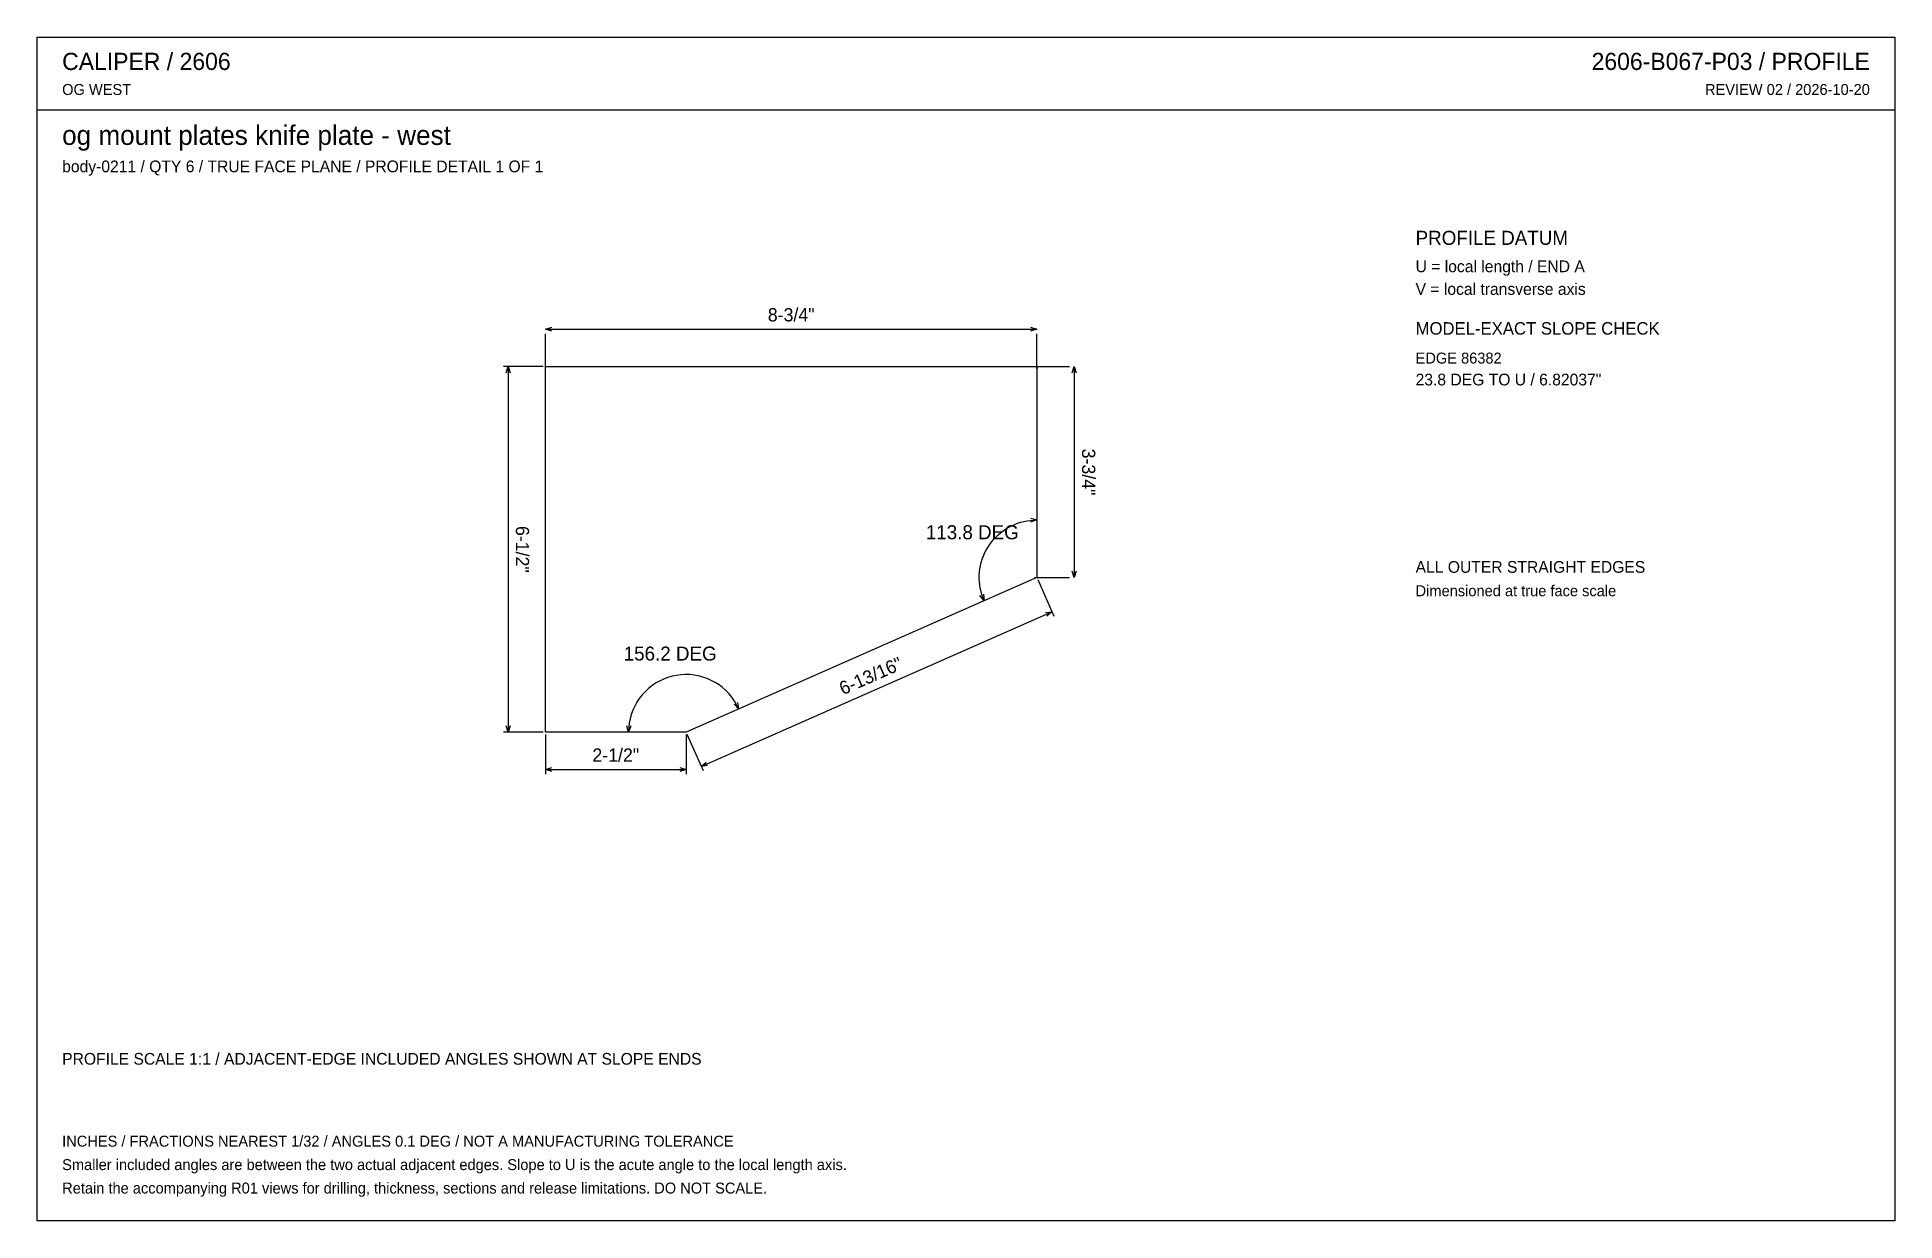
# Model space of a CAD drawing. Header units: inches. Extents: x 0.5 to 33.5, y 0.5 to 21.5.
import ezdxf
from ezdxf.enums import TextEntityAlignment as Align

# ---------------------------------------------------------------- set-up
doc = ezdxf.new("R2010")
doc.units = ezdxf.units.IN
doc.header["$MEASUREMENT"] = 0

msp = doc.modelspace()

# ---------------------------------------------------------------- linework, layer by layer
at = {"layer": 'ANNOTATION'}
for p, q in [((9.518, 16.333), (9.629, 16.368)), ((9.518, 16.333), (18.26, 16.333)), ((9.629, 16.299), (9.518, 16.333)), ((9.518, 15.625), (9.518, 16.25)), ((18.148, 16.368), (18.26, 16.333)), ((18.26, 16.333), (18.148, 16.299)), ((18.26, 15.625), (18.26, 16.25)), ((9.477, 15.667), (8.768, 15.667)), ((8.817, 15.556), (8.852, 15.667)), ((8.852, 15.667), (8.852, 9.167)), ((8.852, 15.667), (8.886, 15.556)), ((18.218, 15.667), (18.843, 15.667)), ((18.892, 15.556), (18.926, 15.667)), ((18.926, 15.667), (18.926, 11.917)), ((18.926, 15.667), (18.961, 15.556)), ((17.918, 12.881), (17.973, 12.899)), ((17.973, 12.899), (18.029, 12.913)), ((18.029, 12.913), (18.086, 12.925)), ((18.086, 12.925), (18.144, 12.933)), ((18.144, 12.933), (18.202, 12.938)), ((18.148, 12.971), (18.26, 12.94)), ((18.26, 12.94), (18.15, 12.902)), ((18.202, 12.938), (18.26, 12.94)), ((17.453, 12.546), (17.49, 12.591)), ((17.49, 12.591), (17.53, 12.634)), ((17.53, 12.634), (17.572, 12.674)), ((17.572, 12.674), (17.616, 12.712)), ((17.616, 12.712), (17.662, 12.747)), ((17.662, 12.747), (17.71, 12.779)), ((17.71, 12.779), (17.76, 12.809)), ((17.76, 12.809), (17.811, 12.836)), ((17.811, 12.836), (17.864, 12.86)), ((17.864, 12.86), (17.918, 12.881)), ((17.272, 12.185), (17.289, 12.241)), ((17.289, 12.241), (17.309, 12.295)), ((17.309, 12.295), (17.332, 12.349)), ((17.332, 12.349), (17.358, 12.401)), ((17.358, 12.401), (17.387, 12.451)), ((17.387, 12.451), (17.419, 12.5)), ((17.419, 12.5), (17.453, 12.546)), ((17.237, 11.956), (17.241, 12.014)), ((17.237, 11.898), (17.237, 11.956)), ((17.241, 12.014), (17.248, 12.072)), ((17.248, 12.072), (17.259, 12.129)), ((17.259, 12.129), (17.272, 12.185)), ((18.218, 11.917), (18.843, 11.917)), ((18.926, 11.917), (18.892, 12.028)), ((18.961, 12.028), (18.926, 11.917)), ((17.239, 11.84), (17.237, 11.898)), ((17.245, 11.783), (17.239, 11.84)), ((17.255, 11.725), (17.245, 11.783)), ((17.323, 11.504), (17.249, 11.594)), ((17.267, 11.669), (17.255, 11.725)), ((17.283, 11.613), (17.267, 11.669)), ((17.301, 11.558), (17.283, 11.613)), ((17.314, 11.62), (17.323, 11.504)), ((18.276, 11.879), (18.562, 11.23)), ((12.287, 8.557), (18.528, 11.307)), ((17.323, 11.504), (17.301, 11.558)), ((18.413, 11.294), (18.528, 11.307)), ((18.528, 11.307), (18.441, 11.23)), ((11.348, 9.94), (11.29, 9.885)), ((11.411, 9.99), (11.348, 9.94)), ((11.476, 10.035), (11.411, 9.99)), ((11.546, 10.074), (11.476, 10.035)), ((11.618, 10.108), (11.546, 10.074)), ((11.692, 10.136), (11.618, 10.108)), ((11.769, 10.159), (11.692, 10.136)), ((11.847, 10.175), (11.769, 10.159)), ((11.926, 10.186), (11.847, 10.175)), ((12.005, 10.19), (11.926, 10.186)), ((12.085, 10.188), (12.005, 10.19)), ((12.164, 10.179), (12.085, 10.188)), ((12.242, 10.165), (12.164, 10.179)), ((12.319, 10.144), (12.242, 10.165)), ((12.395, 10.118), (12.319, 10.144)), ((12.467, 10.086), (12.395, 10.118)), ((12.538, 10.048), (12.467, 10.086)), ((12.605, 10.005), (12.538, 10.048)), ((12.668, 9.957), (12.605, 10.005)), ((12.728, 9.904), (12.668, 9.957)), ((11.105, 9.628), (11.072, 9.555)), ((11.144, 9.697), (11.105, 9.628)), ((11.187, 9.764), (11.144, 9.697)), ((11.236, 9.827), (11.187, 9.764)), ((11.29, 9.885), (11.236, 9.827)), ((12.783, 9.846), (12.728, 9.904)), ((12.833, 9.785), (12.783, 9.846)), ((12.879, 9.719), (12.833, 9.785)), ((12.954, 9.579), (12.874, 9.664)), ((12.919, 9.651), (12.879, 9.719)), ((12.954, 9.579), (12.919, 9.651)), ((12.937, 9.694), (12.954, 9.579)), ((8.852, 9.167), (8.817, 9.278)), ((8.886, 9.278), (8.852, 9.167)), ((10.995, 9.167), (10.965, 9.279)), ((11.034, 9.276), (10.995, 9.167)), ((11.008, 9.325), (10.998, 9.246)), ((11.023, 9.404), (11.008, 9.325)), ((11.044, 9.48), (11.023, 9.404)), ((11.072, 9.555), (11.044, 9.48)), ((9.477, 9.167), (8.768, 9.167)), ((9.518, 9.125), (9.518, 8.417)), ((10.998, 9.246), (10.995, 9.167)), ((12.018, 9.125), (12.018, 8.417)), ((12.035, 9.129), (12.321, 8.48)), ((12.287, 8.557), (12.375, 8.633)), ((9.518, 8.5), (9.629, 8.535)), ((9.518, 8.5), (12.018, 8.5)), ((9.629, 8.465), (9.518, 8.5)), ((11.907, 8.535), (12.018, 8.5)), ((12.018, 8.5), (11.907, 8.465)), ((12.403, 8.57), (12.287, 8.557))]:
    msp.add_line(p, q, dxfattribs=at)
at = {"layer": 'OUTLINE'}
for p, q in [((0.472, 21.528), (33.528, 21.528)), ((0.472, 0.472), (0.472, 21.528)), ((33.528, 21.528), (33.528, 0.472)), ((0.472, 20.236), (33.528, 20.236)), ((9.518, 15.667), (18.26, 15.667)), ((9.518, 9.167), (9.518, 15.667)), ((18.26, 15.667), (18.26, 11.917)), ((18.26, 11.917), (12.018, 9.167)), ((12.018, 9.167), (9.518, 9.167)), ((33.528, 0.472), (0.472, 0.472))]:
    msp.add_line(p, q, dxfattribs=at)

# ---------------------------------------------------------------- texts
at = {"layer": 'ANNOTATION'}
for s, height, p in [('CALIPER / 2606', 0.30556, (0.917, 20.944)), ('OG WEST', 0.1944, (0.917, 20.5)), ('og mount plates knife plate - west', 0.34722, (0.917, 19.611)), ('body-0211 / QTY 6 / TRUE FACE PLANE / PROFILE DETAIL 1 OF 1', 0.20833, (0.917, 19.125)), ('PROFILE DATUM', 0.25, (25, 17.833)), ('U = local length / END A', 0.20833, (25, 17.347)), ('V = local transverse axis', 0.20833, (25, 16.944)), ('MODEL-EXACT SLOPE CHECK', 0.22222, (25, 16.236)), ('EDGE 86382', 0.1944, (25, 15.722)), ('23.8 DEG TO U / 6.82037"', 0.20833, (25, 15.333)), ('ALL OUTER STRAIGHT EDGES', 0.20833, (25, 12)), ('Dimensioned at true face scale', 0.19444, (25, 11.583)), ('PROFILE SCALE 1:1 / ADJACENT-EDGE INCLUDED ANGLES SHOWN AT SLOPE ENDS', 0.20833, (0.917, 3.25)), ('INCHES / FRACTIONS NEAREST 1/32 / ANGLES 0.1 DEG / NOT A MANUFACTURING TOLERANCE', 0.19444, (0.917, 1.792)), ('Smaller included angles are between the two actual adjacent edges. Slope to U is the acute angle to the local length axis.', 0.194444, (0.917, 1.375)), ('Retain the accompanying R01 views for drilling, thickness, sections and release limitations. DO NOT SCALE.', 0.194444, (0.917, 0.958))]:
    msp.add_text(s, height=height, dxfattribs=at).set_placement(p)
for s, height, p in [('2606-B067-P03 / PROFILE', 0.30556, (33.083, 20.944)), ('REVIEW 02 / 2026-10-20', 0.19444, (33.083, 20.5))]:
    msp.add_text(s, height=height, dxfattribs=at).set_placement(p, align=Align.RIGHT)
for s, height, p in [('8-3/4"', 0.2361, (13.889, 16.472)), ('113.8 DEG', 0.25, (17.112, 12.596)), ('156.2 DEG', 0.25, (11.736, 10.438)), ('2-1/2"', 0.2361, (10.768, 8.639))]:
    msp.add_text(s, height=height, dxfattribs=at).set_placement(p, align=Align.CENTER)
for s, rotation, p in [('3-3/4"', -90, (19.065, 13.792)), ('6-1/2"', -90, (8.99, 12.417)), ('6-13/16"', 23.7786, (15.352, 10.059))]:
    msp.add_text(s, height=0.2361, rotation=rotation, dxfattribs=at).set_placement(p, align=Align.CENTER)

doc.saveas('drawing.dxf')
